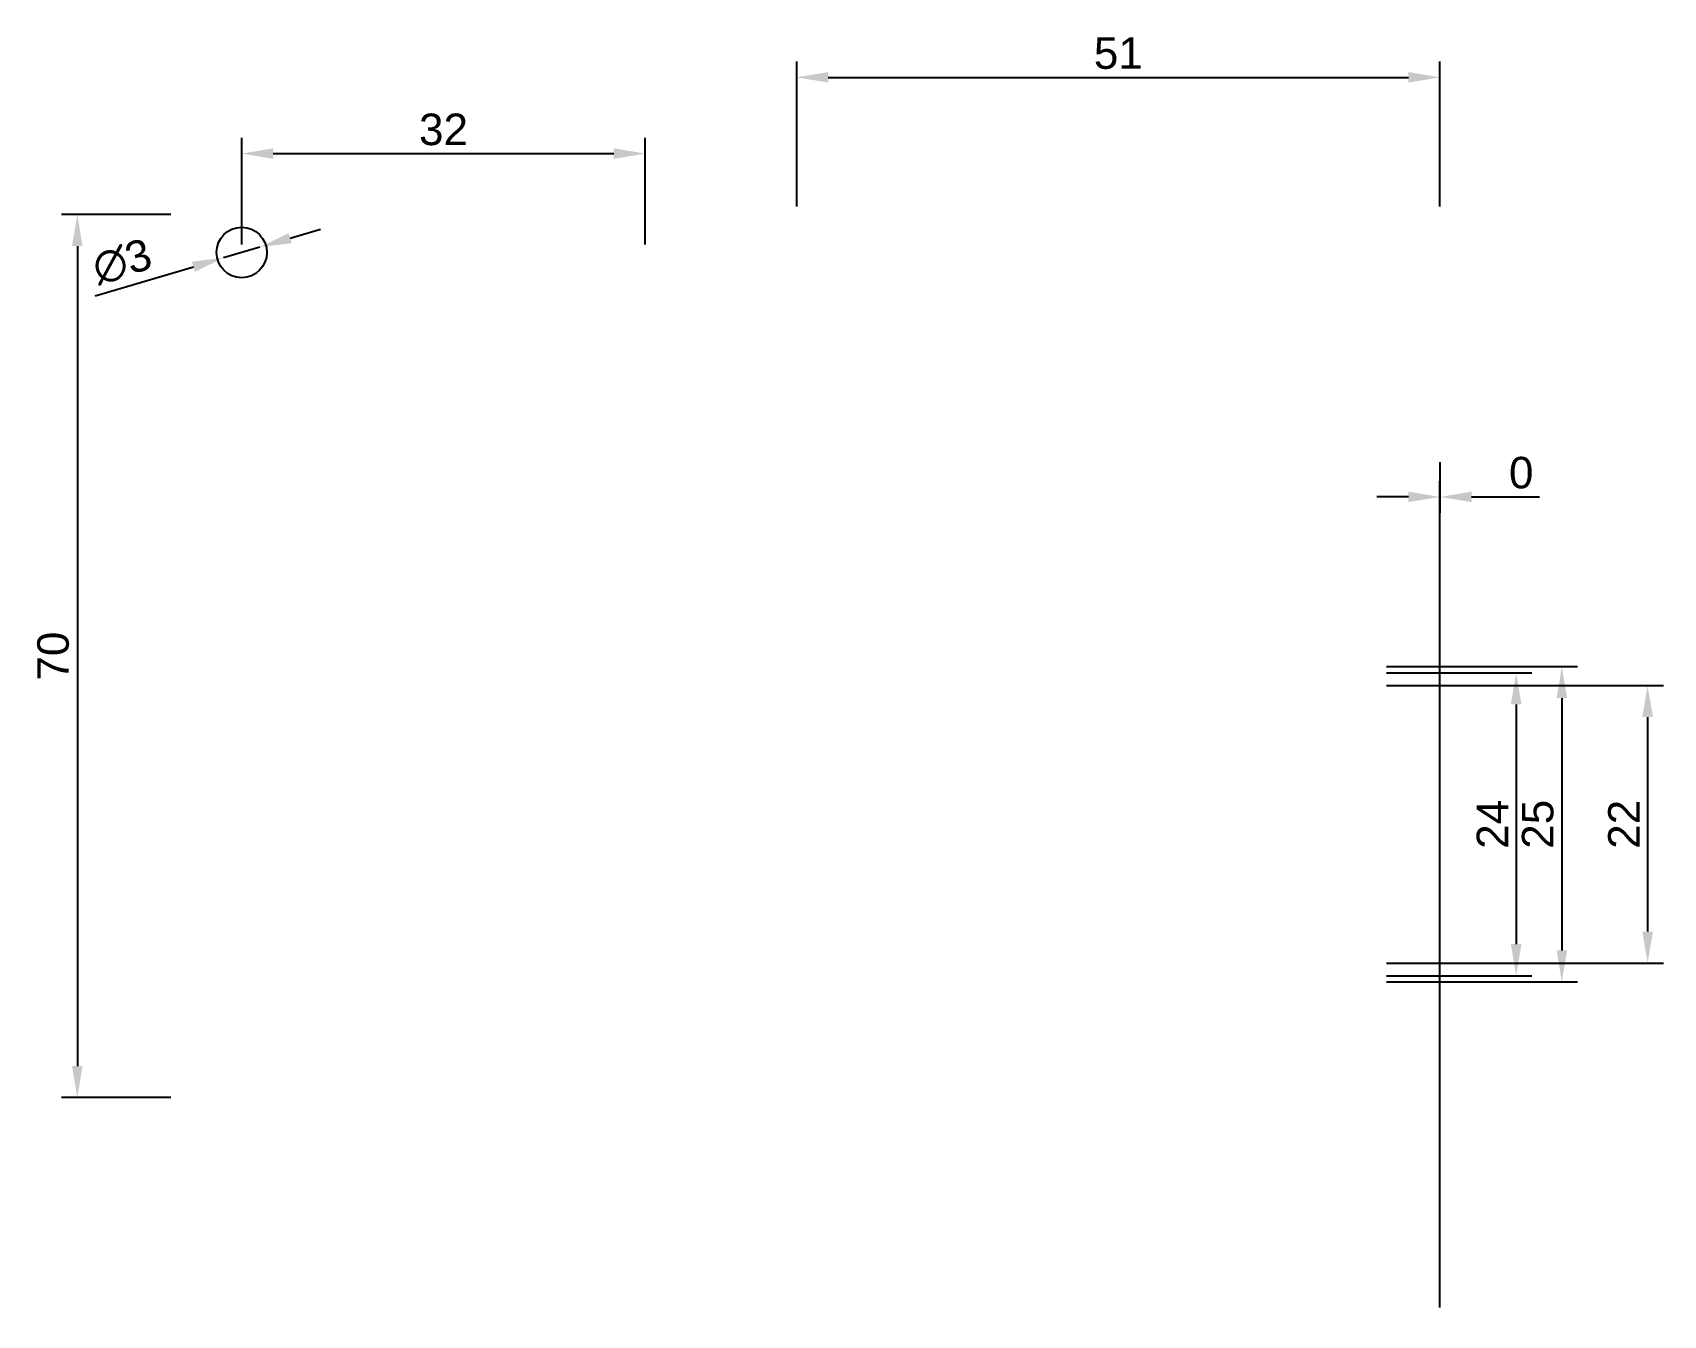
# Model space of a CAD drawing. Header units: millimetres. Extents: x 1900 to 2029, y 1905 to 2006.
import ezdxf

# ---------------------------------------------------------------- set-up
doc = ezdxf.new("R2010")
doc.units = ezdxf.units.MM
doc.styles.get("Standard").update_dxf_attribs({"font": 'arial.ttf'})
doc.dimstyles.new('ISO-25', dxfattribs={"dimtxt": 2.5, "dimasz": 2.5, "dimexe": 1.25, "dimexo": 0.625, "dimtad": 1, "dimtxsty": 'Standard', "dimcen": 2.5, "dimadec": 0, "dimazin": 0, "dimtfac": 1, "dimtmove": 0, "dimatfit": 3, "dimfxl": 1, "dimarcsym": 0})

# ---------------------------------------------------------------- blocks, each defined once
blk = doc.blocks.new('*D3')
at = {"color": 0, "lineweight": -2, "transparency": 16777216}
for p, q in [((1960.17, 1992.56), (1960.17, 2004.06)), ((2011.17, 1992.56), (2011.17, 2004.06)), ((1962.67, 2002.81), (2008.67, 2002.81))]:
    blk.add_line(p, q, dxfattribs=at)
at = {"color": 0, "transparency": 16777216}
for points in [[(1962.67, 2003.23), (1962.67, 2002.4), (1960.17, 2002.81)], [(2008.67, 2003.23), (2008.67, 2002.4), (2011.17, 2002.81)]]:
    blk.add_solid(points, dxfattribs=at)
at = {"layer": 'Defpoints', "color": 0, "transparency": 16777216}
for p in [(2011.17, 2002.81), (1960.17, 1991.93), (2011.17, 1991.93)]:
    blk.add_point(p, dxfattribs=at)
at = {"color": 0, "transparency": 16777216, "insert": (1985.67, 2004.72), "char_height": 2.5, "attachment_point": 5}
blk.add_mtext('51', dxfattribs=at)
blk = doc.blocks.new('*D4')
at = {"color": 0, "lineweight": -2, "transparency": 16777216}
for p, q in [((1910.55, 1991.93), (1901.89, 1991.93)), ((1903.14, 1989.43), (1903.14, 1924.43)), ((1910.55, 1921.93), (1901.89, 1921.93))]:
    blk.add_line(p, q, dxfattribs=at)
at = {"color": 0, "transparency": 16777216}
for points in [[(1902.72, 1989.43), (1903.55, 1989.43), (1903.14, 1991.93)], [(1902.72, 1924.43), (1903.55, 1924.43), (1903.14, 1921.93)]]:
    blk.add_solid(points, dxfattribs=at)
at = {"layer": 'Defpoints', "color": 0, "transparency": 16777216}
for p in [(1911.17, 1991.93), (1903.14, 1921.93), (1911.17, 1921.93)]:
    blk.add_point(p, dxfattribs=at)
at = {"color": 0, "transparency": 16777216, "insert": (1901.23, 1956.93), "char_height": 2.5, "attachment_point": 5, "rotation": 90}
blk.add_mtext('70', dxfattribs=at)
blk = doc.blocks.new('*D5')
at = {"color": 0, "lineweight": -2, "transparency": 16777216}
for p, q in [((2006.92, 1955.6), (2018.46, 1955.6)), ((2017.21, 1953.1), (2017.21, 1934.1)), ((2006.92, 1931.6), (2018.46, 1931.6))]:
    blk.add_line(p, q, dxfattribs=at)
at = {"color": 0, "transparency": 16777216}
for points in [[(2016.79, 1953.1), (2017.63, 1953.1), (2017.21, 1955.6)], [(2016.79, 1934.1), (2017.63, 1934.1), (2017.21, 1931.6)]]:
    blk.add_solid(points, dxfattribs=at)
at = {"layer": 'Defpoints', "color": 0, "transparency": 16777216}
for p in [(2006.29, 1955.6, 5), (2006.29, 1931.6, 5), (2017.21, 1931.6)]:
    blk.add_point(p, dxfattribs=at)
at = {"color": 0, "transparency": 16777216, "insert": (2015.33, 1943.6), "char_height": 2.5, "attachment_point": 5, "rotation": 90}
blk.add_mtext('24', dxfattribs=at)
blk = doc.blocks.new('*D6')
at = {"color": 0, "lineweight": -2, "transparency": 16777216}
for p, q in [((2006.92, 1956.1), (2022.08, 1956.1)), ((2020.83, 1953.6), (2020.83, 1933.6)), ((2006.92, 1931.1), (2022.08, 1931.1))]:
    blk.add_line(p, q, dxfattribs=at)
at = {"color": 0, "transparency": 16777216}
for points in [[(2020.42, 1953.6), (2021.25, 1953.6), (2020.83, 1956.1)], [(2020.42, 1933.6), (2021.25, 1933.6), (2020.83, 1931.1)]]:
    blk.add_solid(points, dxfattribs=at)
at = {"layer": 'Defpoints', "color": 0, "transparency": 16777216}
for p in [(2006.29, 1956.1, 6), (2006.29, 1931.1, 6), (2020.83, 1931.1)]:
    blk.add_point(p, dxfattribs=at)
at = {"color": 0, "transparency": 16777216, "insert": (2018.93, 1943.6), "char_height": 2.5, "attachment_point": 5, "rotation": 90}
blk.add_mtext('25', dxfattribs=at)
blk = doc.blocks.new('*D7')
at = {"color": 0, "lineweight": -2, "transparency": 16777216}
for p, q in [((2006.92, 1954.6), (2028.88, 1954.6)), ((2027.63, 1952.1), (2027.63, 1935.1)), ((2006.92, 1932.6), (2028.88, 1932.6))]:
    blk.add_line(p, q, dxfattribs=at)
at = {"color": 0, "transparency": 16777216}
for points in [[(2027.21, 1952.1), (2028.05, 1952.1), (2027.63, 1954.6)], [(2027.21, 1935.1), (2028.05, 1935.1), (2027.63, 1932.6)]]:
    blk.add_solid(points, dxfattribs=at)
at = {"layer": 'Defpoints', "color": 0, "transparency": 16777216}
for p in [(2006.29, 1954.6), (2006.29, 1932.6), (2027.63, 1932.6)]:
    blk.add_point(p, dxfattribs=at)
at = {"color": 0, "transparency": 16777216, "insert": (2025.75, 1943.6), "char_height": 2.5, "attachment_point": 5, "rotation": 90}
blk.add_mtext('22', dxfattribs=at)
blk = doc.blocks.new('*D11')
at = {"color": 0, "lineweight": -2, "transparency": 16777216}
for p, q in [((2011.17, 1972.31), (2011.17, 1968.3)), ((2011.17, 1905.3), (2011.17, 1970.8)), ((2008.67, 1969.55), (2006.17, 1969.55)), ((2013.67, 1969.55), (2019.05, 1969.55))]:
    blk.add_line(p, q, dxfattribs=at)
at = {"color": 0, "transparency": 16777216}
for points in [[(2008.67, 1969.97), (2008.67, 1969.14), (2011.17, 1969.55)], [(2013.67, 1969.97), (2013.67, 1969.14), (2011.17, 1969.55)]]:
    blk.add_solid(points, dxfattribs=at)
at = {"layer": 'Defpoints', "color": 0, "transparency": 16777216}
for p in [(2011.17, 1972.93), (2011.17, 1969.55), (2011.17, 1904.67)]:
    blk.add_point(p, dxfattribs=at)
at = {"color": 0, "transparency": 16777216, "insert": (2017.61, 1971.46), "char_height": 2.5, "attachment_point": 5}
blk.add_mtext('0', dxfattribs=at)
blk = doc.blocks.new('*D12')
at = {"color": 0, "lineweight": -2, "transparency": 16777216}
for p, q in [((1916.17, 1989.56), (1916.17, 1998.02)), ((1948.17, 1989.56), (1948.17, 1998.02)), ((1918.67, 1996.77), (1945.67, 1996.77))]:
    blk.add_line(p, q, dxfattribs=at)
at = {"color": 0, "transparency": 16777216}
for points in [[(1918.67, 1997.18), (1918.67, 1996.35), (1916.17, 1996.77)], [(1945.67, 1997.18), (1945.67, 1996.35), (1948.17, 1996.77)]]:
    blk.add_solid(points, dxfattribs=at)
at = {"layer": 'Defpoints', "color": 0, "transparency": 16777216}
for p in [(1948.17, 1996.77), (1916.17, 1988.93), (1948.17, 1988.93)]:
    blk.add_point(p, dxfattribs=at)
at = {"color": 0, "transparency": 16777216, "insert": (1932.17, 1998.67), "char_height": 2.5, "attachment_point": 5}
blk.add_mtext('32', dxfattribs=at)
blk = doc.blocks.new('*D13')
at = {"color": 0, "lineweight": -2, "transparency": 16777216}
for p, q in [((1920.01, 1990.06), (1922.41, 1990.77)), ((1917.61, 1989.36), (1914.74, 1988.51)), ((1904.56, 1985.5), (1912.34, 1987.8))]:
    blk.add_line(p, q, dxfattribs=at)
at = {"color": 0, "transparency": 16777216}
for points in [[(1919.89, 1990.46), (1920.13, 1989.66), (1917.61, 1989.36)], [(1912.22, 1988.2), (1912.46, 1987.4), (1914.74, 1988.51)]]:
    blk.add_solid(points, dxfattribs=at)
at = {"layer": 'Defpoints', "color": 0, "transparency": 16777216}
for p in [(1914.74, 1988.51, 5), (1917.61, 1989.36, 5)]:
    blk.add_point(p, dxfattribs=at)
at = {"color": 0, "transparency": 16777216, "insert": (1906.69, 1988.19), "char_height": 2.5, "attachment_point": 5, "rotation": 16.4454}
blk.add_mtext('∅3', dxfattribs=at)

msp = doc.modelspace()

# ---------------------------------------------------------------- linework, layer by layer
msp.add_circle((1916.174, 1988.931, 5), 2)

# ---------------------------------------------------------------- dimensions: what is measured, and where the dimension line sits
for base, p1, p2, picture, middle in [((2011.174, 2002.815), (1960.174, 1991.931), (2011.174, 1991.931), '*D3', (1985.674, 2004.716)), ((1948.174, 1996.766), (1916.174, 1988.931), (1948.174, 1988.931), '*D12', (1932.174, 1998.669)), ((2011.173934578, 1969.554801959), (2011.173934578, 1972.931000981), (2011.173934578, 1904.671694278), '*D11', (2017.614077825, 1971.456234428))]:
    dim = msp.add_linear_dim(base=base, p1=p1, p2=p2, dimstyle='ISO-25')
    dim.commit()
    dim.dimension.update_dxf_attribs({"geometry": picture, "text_midpoint": middle})
for base, p1, p2, picture, middle in [((1903.136, 1921.931), (1911.174, 1991.931), (1911.174, 1921.931), '*D4', (1901.235, 1956.931)), ((2020.835, 1931.098), (2006.292, 1956.098, 6), (2006.292, 1931.098, 6), '*D6', (2018.934, 1943.598)), ((2017.212, 1931.598), (2006.292, 1955.598, 5), (2006.292, 1931.598, 5), '*D5', (2015.331, 1943.598)), ((2027.631, 1932.598), (2006.292, 1954.598), (2006.292, 1932.598), '*D7', (2025.751, 1943.598))]:
    dim = msp.add_linear_dim(base=base, p1=p1, p2=p2, angle=90, dimstyle='ISO-25')
    dim.commit()
    dim.dimension.update_dxf_attribs({"geometry": picture, "text_midpoint": middle})
dim = msp.add_diameter_dim_2p(p1=(1917.613, 1989.356, 5), p2=(1914.735, 1988.506, 5), dimstyle='ISO-25')
dim.commit()
dim.dimension.update_dxf_attribs({"geometry": '*D13', "text_midpoint": (1907.25, 1986.297), "dimtype": 163})

doc.saveas('drawing.dxf')
